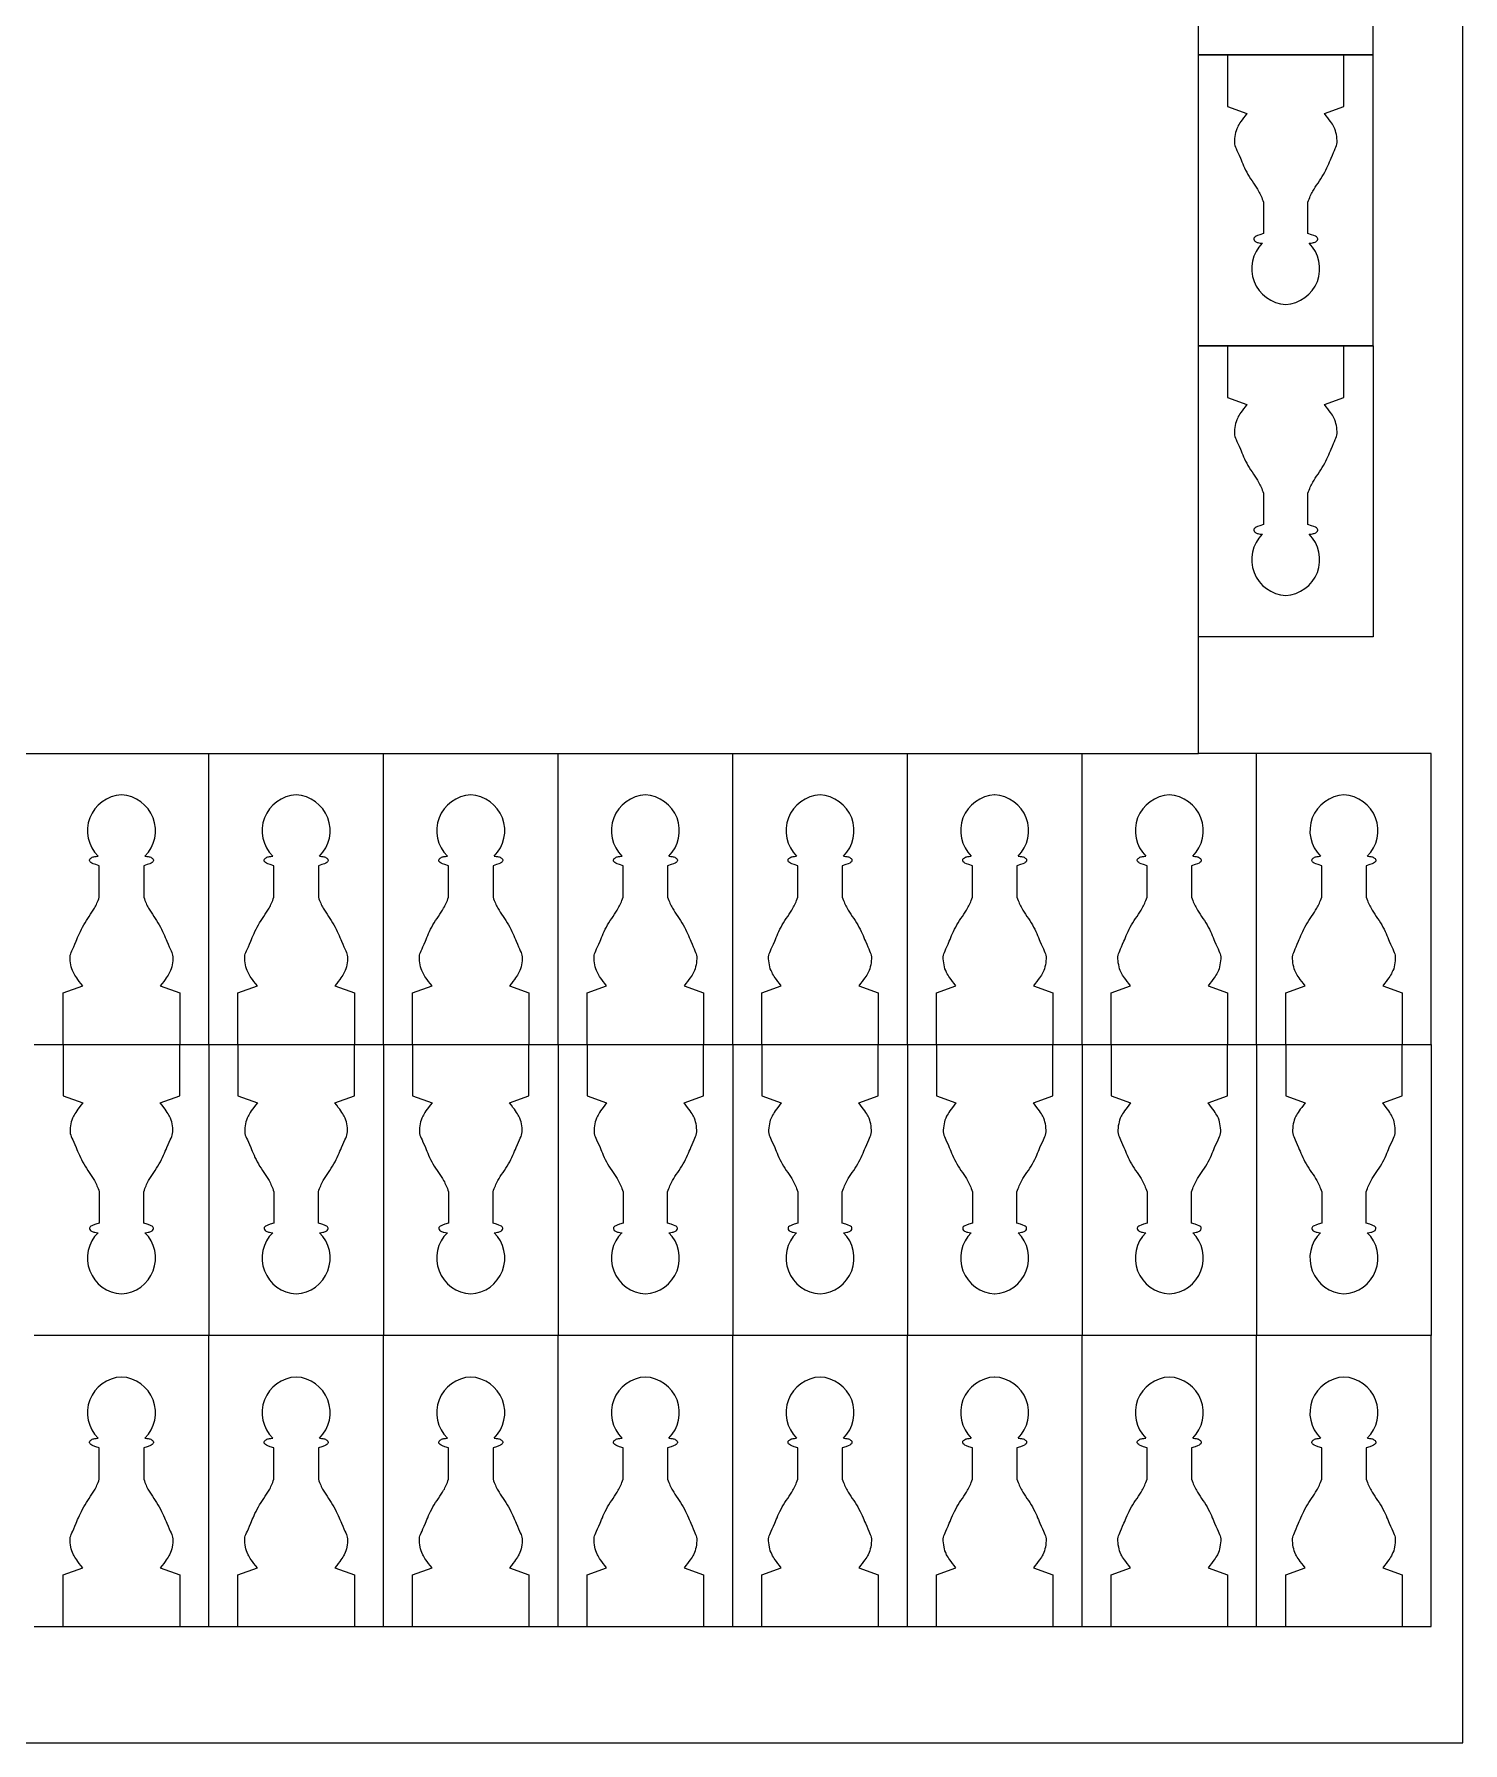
# Model space of a CAD drawing. Header units: millimetres. Extents: x -10 to 144, y -160 to 2.
# Drawn here: x 119.9 to 144.44, y -159.68 to -130.33 of the extents above; entities that cross this region are included whole.
import ezdxf

# ---------------------------------------------------------------- set-up
doc = ezdxf.new("R2010")
doc.units = ezdxf.units.MM
doc.header["$MEASUREMENT"] = 0
doc.layers.add('cut', color=1, linetype='Continuous', true_color=0xff0000)
doc.layers.add('Default', color=6, linetype='Continuous', true_color=0xff00e8)

msp = doc.modelspace()

# ---------------------------------------------------------------- linework, layer by layer
at = {"layer": 'cut'}
for p, q in [((139.903, -142.685), (139.903, -100.685)), ((142.903, -130.685), (142.903, -125.685)), ((142.903, -130.685), (139.903, -130.685)), ((139.903, -130.685), (142.903, -130.685)), ((140.403, -130.685), (140.403, -131.57)), ((142.903, -135.685), (142.903, -130.685)), ((140.403, -131.57), (140.737, -131.691)), ((142.068, -131.691), (142.403, -131.57)), ((141.021, -133.216), (141.021, -133.754)), ((141.785, -133.754), (141.785, -133.216)), ((142.903, -135.685), (139.903, -135.685)), ((139.903, -135.685), (142.903, -135.685)), ((140.403, -135.685), (140.403, -136.57)), ((142.903, -135.685), (142.903, -140.685)), ((140.403, -136.57), (140.737, -136.691)), ((142.068, -136.691), (142.403, -136.57)), ((141.021, -138.216), (141.021, -138.754)), ((141.785, -138.754), (141.785, -138.216)), ((142.903, -140.685), (139.903, -140.685)), ((97.903, -142.685), (139.903, -142.685)), ((122.903, -147.685), (122.903, -142.685)), ((125.903, -147.685), (125.903, -142.685)), ((128.903, -147.685), (128.903, -142.685)), ((131.903, -147.685), (131.903, -142.685)), ((134.903, -147.685), (134.903, -142.685)), ((137.903, -147.685), (137.903, -142.685)), ((143.903, -142.685), (140.903, -142.685)), ((140.903, -147.685), (140.903, -142.685)), ((143.903, -147.685), (143.903, -142.685)), ((121.021, -145.155), (121.021, -144.617)), ((121.785, -144.617), (121.785, -145.155)), ((124.021, -145.155), (124.021, -144.617)), ((124.785, -144.617), (124.785, -145.155)), ((127.021, -145.155), (127.021, -144.617)), ((127.785, -144.617), (127.785, -145.155)), ((130.021, -145.155), (130.021, -144.617)), ((130.785, -144.617), (130.785, -145.155)), ((133.021, -145.155), (133.021, -144.617)), ((133.785, -144.617), (133.785, -145.155)), ((136.021, -145.155), (136.021, -144.617)), ((136.785, -144.617), (136.785, -145.155)), ((139.021, -145.155), (139.021, -144.617)), ((139.785, -144.617), (139.785, -145.155)), ((142.021, -145.155), (142.021, -144.617)), ((142.785, -144.617), (142.785, -145.155)), ((120.403, -146.801), (120.737, -146.68)), ((122.068, -146.68), (122.403, -146.801)), ((123.403, -146.801), (123.737, -146.68)), ((125.068, -146.68), (125.403, -146.801)), ((126.403, -146.801), (126.737, -146.68)), ((128.068, -146.68), (128.403, -146.801)), ((129.403, -146.801), (129.737, -146.68)), ((131.068, -146.68), (131.403, -146.801)), ((132.403, -146.801), (132.737, -146.68)), ((134.068, -146.68), (134.403, -146.801)), ((135.403, -146.801), (135.737, -146.68)), ((137.068, -146.68), (137.403, -146.801)), ((138.403, -146.801), (138.737, -146.68)), ((140.068, -146.68), (140.403, -146.801)), ((141.403, -146.801), (141.737, -146.68)), ((143.068, -146.68), (143.403, -146.801)), ((120.403, -147.685), (120.403, -146.801)), ((123.403, -147.685), (123.403, -146.801)), ((126.403, -147.685), (126.403, -146.801)), ((129.403, -147.685), (129.403, -146.801)), ((132.403, -147.685), (132.403, -146.801)), ((135.403, -147.685), (135.403, -146.801)), ((138.403, -147.685), (138.403, -146.801)), ((141.403, -147.685), (141.403, -146.801)), ((119.903, -147.685), (122.903, -147.685)), ((120.403, -147.685), (120.403, -148.57)), ((122.903, -147.685), (122.903, -152.685)), ((122.903, -147.685), (125.903, -147.685)), ((123.403, -147.685), (123.403, -148.57)), ((125.903, -147.685), (125.903, -152.685)), ((125.903, -147.685), (128.903, -147.685)), ((126.403, -147.685), (126.403, -148.57)), ((128.903, -147.685), (128.903, -152.685)), ((128.903, -147.685), (131.903, -147.685)), ((129.403, -147.685), (129.403, -148.57)), ((131.903, -147.685), (131.903, -152.685)), ((131.903, -147.685), (134.903, -147.685)), ((132.403, -147.685), (132.403, -148.57)), ((134.903, -147.685), (134.903, -152.685)), ((134.903, -147.685), (137.903, -147.685)), ((135.403, -147.685), (135.403, -148.57)), ((137.903, -147.685), (137.903, -152.685)), ((137.903, -147.685), (140.903, -147.685)), ((138.403, -147.685), (138.403, -148.57)), ((140.903, -147.685), (140.903, -152.685)), ((140.903, -147.685), (143.903, -147.685)), ((141.403, -147.685), (141.403, -148.57)), ((143.903, -147.685), (143.903, -152.685)), ((120.403, -148.57), (120.737, -148.691)), ((122.068, -148.691), (122.403, -148.57)), ((123.403, -148.57), (123.737, -148.691)), ((125.068, -148.691), (125.403, -148.57)), ((126.403, -148.57), (126.737, -148.691)), ((128.068, -148.691), (128.403, -148.57)), ((129.403, -148.57), (129.737, -148.691)), ((131.068, -148.691), (131.403, -148.57)), ((132.403, -148.57), (132.737, -148.691)), ((134.068, -148.691), (134.403, -148.57)), ((135.403, -148.57), (135.737, -148.691)), ((137.068, -148.691), (137.403, -148.57)), ((138.403, -148.57), (138.737, -148.691)), ((140.068, -148.691), (140.403, -148.57)), ((141.403, -148.57), (141.737, -148.691)), ((143.068, -148.691), (143.403, -148.57)), ((121.021, -150.216), (121.021, -150.754)), ((121.785, -150.754), (121.785, -150.216)), ((124.021, -150.216), (124.021, -150.754)), ((124.785, -150.754), (124.785, -150.216)), ((127.021, -150.216), (127.021, -150.754)), ((127.785, -150.754), (127.785, -150.216)), ((130.021, -150.216), (130.021, -150.754)), ((130.785, -150.754), (130.785, -150.216)), ((133.021, -150.216), (133.021, -150.754)), ((133.785, -150.754), (133.785, -150.216)), ((136.021, -150.216), (136.021, -150.754)), ((136.785, -150.754), (136.785, -150.216)), ((139.021, -150.216), (139.021, -150.754)), ((139.785, -150.754), (139.785, -150.216)), ((142.021, -150.216), (142.021, -150.754)), ((142.785, -150.754), (142.785, -150.216)), ((122.903, -152.685), (119.903, -152.685)), ((122.903, -157.685), (122.903, -152.685)), ((125.903, -152.685), (122.903, -152.685)), ((125.903, -157.685), (125.903, -152.685)), ((128.903, -152.685), (125.903, -152.685)), ((128.903, -157.685), (128.903, -152.685)), ((131.903, -152.685), (128.903, -152.685)), ((131.903, -157.685), (131.903, -152.685)), ((134.903, -152.685), (131.903, -152.685)), ((134.903, -157.685), (134.903, -152.685)), ((137.903, -152.685), (134.903, -152.685)), ((137.903, -157.685), (137.903, -152.685)), ((140.903, -152.685), (137.903, -152.685)), ((140.903, -157.685), (140.903, -152.685)), ((143.903, -152.685), (140.903, -152.685)), ((143.903, -157.685), (143.903, -152.685)), ((121.021, -155.155), (121.021, -154.617)), ((121.785, -154.617), (121.785, -155.155)), ((124.021, -155.155), (124.021, -154.617)), ((124.785, -154.617), (124.785, -155.155)), ((127.021, -155.155), (127.021, -154.617)), ((127.785, -154.617), (127.785, -155.155)), ((130.021, -155.155), (130.021, -154.617)), ((130.785, -154.617), (130.785, -155.155)), ((133.021, -155.155), (133.021, -154.617)), ((133.785, -154.617), (133.785, -155.155)), ((136.021, -155.155), (136.021, -154.617)), ((136.785, -154.617), (136.785, -155.155)), ((139.021, -155.155), (139.021, -154.617)), ((139.785, -154.617), (139.785, -155.155)), ((142.021, -155.155), (142.021, -154.617)), ((142.785, -154.617), (142.785, -155.155)), ((120.403, -156.801), (120.737, -156.68)), ((122.068, -156.68), (122.403, -156.801)), ((123.403, -156.801), (123.737, -156.68)), ((125.068, -156.68), (125.403, -156.801)), ((126.403, -156.801), (126.737, -156.68)), ((128.068, -156.68), (128.403, -156.801)), ((129.403, -156.801), (129.737, -156.68)), ((131.068, -156.68), (131.403, -156.801)), ((132.403, -156.801), (132.737, -156.68)), ((134.068, -156.68), (134.403, -156.801)), ((135.403, -156.801), (135.737, -156.68)), ((137.068, -156.68), (137.403, -156.801)), ((138.403, -156.801), (138.737, -156.68)), ((140.068, -156.68), (140.403, -156.801)), ((141.403, -156.801), (141.737, -156.68)), ((143.068, -156.68), (143.403, -156.801)), ((120.403, -157.685), (120.403, -156.801)), ((123.403, -157.685), (123.403, -156.801)), ((126.403, -157.685), (126.403, -156.801)), ((129.403, -157.685), (129.403, -156.801)), ((132.403, -157.685), (132.403, -156.801)), ((135.403, -157.685), (135.403, -156.801)), ((138.403, -157.685), (138.403, -156.801)), ((141.403, -157.685), (141.403, -156.801)), ((119.903, -157.685), (122.903, -157.685)), ((122.903, -157.685), (125.903, -157.685)), ((125.903, -157.685), (128.903, -157.685)), ((128.903, -157.685), (131.903, -157.685)), ((131.903, -157.685), (134.903, -157.685)), ((134.903, -157.685), (137.903, -157.685)), ((137.903, -157.685), (140.903, -157.685)), ((140.903, -157.685), (143.903, -157.685))]:
    msp.add_line(p, q, dxfattribs=at)
msp.add_lwpolyline([(140.903, -142.685), (139.903, -142.685)], dxfattribs=at)
for centre, start, end in [((141.432, -134.357), 134.6403, 267.2251), ((141.373, -134.357), 272.7749, 45.3597), ((141.432, -139.357), 134.6403, 267.2251), ((141.373, -139.357), 272.7749, 45.3597), ((121.432, -144.013), 92.7749, 225.3597), ((121.373, -144.013), 314.6403, 87.2251), ((124.432, -144.013), 92.7749, 225.3597), ((124.373, -144.013), 314.6403, 87.2251), ((127.432, -144.013), 92.7749, 225.3597), ((127.373, -144.013), 314.6403, 87.2251), ((130.432, -144.013), 92.7749, 225.3597), ((130.373, -144.013), 314.6403, 87.2251), ((133.432, -144.013), 92.7749, 225.3597), ((133.373, -144.013), 314.6403, 87.2251), ((136.432, -144.013), 92.7749, 225.3597), ((136.373, -144.013), 314.6403, 87.2251), ((139.432, -144.013), 92.7749, 225.3597), ((139.373, -144.013), 314.6403, 87.2251), ((142.432, -144.013), 92.7749, 225.3597), ((142.373, -144.013), 314.6403, 87.2251), ((121.432, -151.357), 134.6403, 267.2251), ((121.373, -151.357), 272.7749, 45.3597), ((124.432, -151.357), 134.6403, 267.2251), ((124.373, -151.357), 272.7749, 45.3597), ((127.432, -151.357), 134.6403, 267.2251), ((127.373, -151.357), 272.7749, 45.3597), ((130.432, -151.357), 134.6403, 267.2251), ((130.373, -151.357), 272.7749, 45.3597), ((133.432, -151.357), 134.6403, 267.2251), ((133.373, -151.357), 272.7749, 45.3597), ((136.432, -151.357), 134.6403, 267.2251), ((136.373, -151.357), 272.7749, 45.3597), ((139.432, -151.357), 134.6403, 267.2251), ((139.373, -151.357), 272.7749, 45.3597), ((142.432, -151.357), 134.6403, 267.2251), ((142.373, -151.357), 272.7749, 45.3597), ((121.432, -154.013), 92.7749, 225.3597), ((121.373, -154.013), 314.6403, 87.2251), ((124.432, -154.013), 92.7749, 225.3597), ((124.373, -154.013), 314.6403, 87.2251), ((127.432, -154.013), 92.7749, 225.3597), ((127.373, -154.013), 314.6403, 87.2251), ((130.432, -154.013), 92.7749, 225.3597), ((130.373, -154.013), 314.6403, 87.2251), ((133.432, -154.013), 92.7749, 225.3597), ((133.373, -154.013), 314.6403, 87.2251), ((136.432, -154.013), 92.7749, 225.3597), ((136.373, -154.013), 314.6403, 87.2251), ((139.432, -154.013), 92.7749, 225.3597), ((139.373, -154.013), 314.6403, 87.2251), ((142.432, -154.013), 92.7749, 225.3597), ((142.373, -154.013), 314.6403, 87.2251)]:
    msp.add_arc(centre, 0.614, start, end, dxfattribs=at)
for points in [[(142.403, -131.57), (142.403, -131.275), (142.403, -130.98), (142.403, -130.685)], [(142.403, -136.57), (142.403, -136.275), (142.403, -135.98), (142.403, -135.685)], [(122.403, -146.801), (122.403, -147.096), (122.403, -147.391), (122.403, -147.685)], [(125.403, -146.801), (125.403, -147.096), (125.403, -147.391), (125.403, -147.685)], [(128.403, -146.801), (128.403, -147.096), (128.403, -147.391), (128.403, -147.685)], [(131.403, -146.801), (131.403, -147.096), (131.403, -147.391), (131.403, -147.685)], [(134.403, -146.801), (134.403, -147.096), (134.403, -147.391), (134.403, -147.685)], [(137.403, -146.801), (137.403, -147.096), (137.403, -147.391), (137.403, -147.685)], [(140.403, -146.801), (140.403, -147.096), (140.403, -147.391), (140.403, -147.685)], [(143.403, -146.801), (143.403, -147.096), (143.403, -147.391), (143.403, -147.685)], [(122.403, -148.57), (122.403, -148.275), (122.403, -147.98), (122.403, -147.685)], [(125.403, -148.57), (125.403, -148.275), (125.403, -147.98), (125.403, -147.685)], [(128.403, -148.57), (128.403, -148.275), (128.403, -147.98), (128.403, -147.685)], [(131.403, -148.57), (131.403, -148.275), (131.403, -147.98), (131.403, -147.685)], [(134.403, -148.57), (134.403, -148.275), (134.403, -147.98), (134.403, -147.685)], [(137.403, -148.57), (137.403, -148.275), (137.403, -147.98), (137.403, -147.685)], [(140.403, -148.57), (140.403, -148.275), (140.403, -147.98), (140.403, -147.685)], [(143.403, -148.57), (143.403, -148.275), (143.403, -147.98), (143.403, -147.685)], [(122.403, -156.801), (122.403, -157.096), (122.403, -157.391), (122.403, -157.685)], [(125.403, -156.801), (125.403, -157.096), (125.403, -157.391), (125.403, -157.685)], [(128.403, -156.801), (128.403, -157.096), (128.403, -157.391), (128.403, -157.685)], [(131.403, -156.801), (131.403, -157.096), (131.403, -157.391), (131.403, -157.685)], [(134.403, -156.801), (134.403, -157.096), (134.403, -157.391), (134.403, -157.685)], [(137.403, -156.801), (137.403, -157.096), (137.403, -157.391), (137.403, -157.685)], [(140.403, -156.801), (140.403, -157.096), (140.403, -157.391), (140.403, -157.685)], [(143.403, -156.801), (143.403, -157.096), (143.403, -157.391), (143.403, -157.685)]]:
    msp.add_open_spline(points, degree=3, dxfattribs=at)
for points, knots in [([(140.737, -131.691), (140.646, -131.803), (140.562, -131.932), (140.531, -132.042), (140.511, -132.202), (140.545, -132.283), (140.615, -132.432), (140.737, -132.741), (140.933, -132.997), (140.993, -133.137), (141.021, -133.216)], [-3.9101605, -3.9101605, -3.9101605, -3.9101605, -3.8073243, -3.7044881, -3.6016518, -3.4988156, -3.3959794, -3.2931432, -3.1903069, -3.1251306, -3.1251306, -3.1251306, -3.1251306]), ([(141.785, -133.216), (141.813, -133.137), (141.872, -132.997), (142.068, -132.741), (142.19, -132.432), (142.26, -132.283), (142.294, -132.202), (142.275, -132.042), (142.244, -131.932), (142.159, -131.803), (142.068, -131.691)], [-0.9294519, -0.9294519, -0.9294519, -0.9294519, -0.8642756, -0.7614394, -0.6586031, -0.5557669, -0.4529307, -0.3500945, -0.2472582, -0.144422, -0.144422, -0.144422, -0.144422]), ([(141.021, -133.754), (140.923, -133.785), (140.856, -133.812), (140.85, -133.857), (140.864, -133.878), (140.901, -133.906), (140.946, -133.915), (141.001, -133.92)], [-2.8916798, -2.8916798, -2.8916798, -2.8916798, -2.8481606, -2.79211, -2.7360594, -2.6800088, -2.6446475, -2.6446475, -2.6446475, -2.6446475]), ([(141.805, -133.92), (141.86, -133.915), (141.905, -133.906), (141.941, -133.878), (141.955, -133.857), (141.949, -133.812), (141.883, -133.785), (141.785, -133.754)], [-1.409935, -1.409935, -1.409935, -1.409935, -1.3745737, -1.3185231, -1.2624725, -1.2064219, -1.1629027, -1.1629027, -1.1629027, -1.1629027]), ([(140.737, -136.691), (140.646, -136.803), (140.562, -136.932), (140.531, -137.042), (140.511, -137.202), (140.545, -137.283), (140.615, -137.432), (140.737, -137.741), (140.933, -137.997), (140.993, -138.137), (141.021, -138.216)], [-3.9101605, -3.9101605, -3.9101605, -3.9101605, -3.8073243, -3.7044881, -3.6016518, -3.4988156, -3.3959794, -3.2931432, -3.1903069, -3.1251306, -3.1251306, -3.1251306, -3.1251306]), ([(141.785, -138.216), (141.813, -138.137), (141.872, -137.997), (142.068, -137.741), (142.19, -137.432), (142.26, -137.283), (142.294, -137.202), (142.275, -137.042), (142.244, -136.932), (142.159, -136.803), (142.068, -136.691)], [-0.9294519, -0.9294519, -0.9294519, -0.9294519, -0.8642756, -0.7614394, -0.6586031, -0.5557669, -0.4529307, -0.3500945, -0.2472582, -0.144422, -0.144422, -0.144422, -0.144422]), ([(141.021, -138.754), (140.923, -138.785), (140.856, -138.812), (140.85, -138.857), (140.864, -138.878), (140.901, -138.906), (140.946, -138.915), (141.001, -138.92)], [-2.8916798, -2.8916798, -2.8916798, -2.8916798, -2.8481606, -2.79211, -2.7360594, -2.6800088, -2.6446475, -2.6446475, -2.6446475, -2.6446475]), ([(141.805, -138.92), (141.86, -138.915), (141.905, -138.906), (141.941, -138.878), (141.955, -138.857), (141.949, -138.812), (141.883, -138.785), (141.785, -138.754)], [-1.409935, -1.409935, -1.409935, -1.409935, -1.3745737, -1.3185231, -1.2624725, -1.2064219, -1.1629027, -1.1629027, -1.1629027, -1.1629027]), ([(121.021, -144.617), (120.923, -144.586), (120.856, -144.559), (120.85, -144.514), (120.864, -144.493), (120.901, -144.465), (120.946, -144.455), (121.001, -144.451)], [-2.8916798, -2.8916798, -2.8916798, -2.8916798, -2.8481606, -2.79211, -2.7360594, -2.6800088, -2.6446475, -2.6446475, -2.6446475, -2.6446475]), ([(121.805, -144.451), (121.86, -144.455), (121.905, -144.465), (121.941, -144.493), (121.955, -144.514), (121.949, -144.559), (121.883, -144.586), (121.785, -144.617)], [-1.409935, -1.409935, -1.409935, -1.409935, -1.3745737, -1.3185231, -1.2624725, -1.2064219, -1.1629027, -1.1629027, -1.1629027, -1.1629027]), ([(124.021, -144.617), (123.923, -144.586), (123.856, -144.559), (123.85, -144.514), (123.864, -144.493), (123.901, -144.465), (123.946, -144.455), (124.001, -144.451)], [-2.8916798, -2.8916798, -2.8916798, -2.8916798, -2.8481606, -2.79211, -2.7360594, -2.6800088, -2.6446475, -2.6446475, -2.6446475, -2.6446475]), ([(124.805, -144.451), (124.86, -144.455), (124.905, -144.465), (124.941, -144.493), (124.955, -144.514), (124.949, -144.559), (124.883, -144.586), (124.785, -144.617)], [-1.409935, -1.409935, -1.409935, -1.409935, -1.3745737, -1.3185231, -1.2624725, -1.2064219, -1.1629027, -1.1629027, -1.1629027, -1.1629027]), ([(127.021, -144.617), (126.923, -144.586), (126.856, -144.559), (126.85, -144.514), (126.864, -144.493), (126.901, -144.465), (126.946, -144.455), (127.001, -144.451)], [-2.8916798, -2.8916798, -2.8916798, -2.8916798, -2.8481606, -2.79211, -2.7360594, -2.6800088, -2.6446475, -2.6446475, -2.6446475, -2.6446475]), ([(127.805, -144.451), (127.86, -144.455), (127.905, -144.465), (127.941, -144.493), (127.955, -144.514), (127.949, -144.559), (127.883, -144.586), (127.785, -144.617)], [-1.409935, -1.409935, -1.409935, -1.409935, -1.3745737, -1.3185231, -1.2624725, -1.2064219, -1.1629027, -1.1629027, -1.1629027, -1.1629027]), ([(130.021, -144.617), (129.923, -144.586), (129.856, -144.559), (129.85, -144.514), (129.864, -144.493), (129.901, -144.465), (129.946, -144.455), (130.001, -144.451)], [-2.8916798, -2.8916798, -2.8916798, -2.8916798, -2.8481606, -2.79211, -2.7360594, -2.6800088, -2.6446475, -2.6446475, -2.6446475, -2.6446475]), ([(130.805, -144.451), (130.86, -144.455), (130.905, -144.465), (130.941, -144.493), (130.955, -144.514), (130.949, -144.559), (130.883, -144.586), (130.785, -144.617)], [-1.409935, -1.409935, -1.409935, -1.409935, -1.3745737, -1.3185231, -1.2624725, -1.2064219, -1.1629027, -1.1629027, -1.1629027, -1.1629027]), ([(133.021, -144.617), (132.923, -144.586), (132.856, -144.559), (132.85, -144.514), (132.864, -144.493), (132.901, -144.465), (132.946, -144.455), (133.001, -144.451)], [-2.8916798, -2.8916798, -2.8916798, -2.8916798, -2.8481606, -2.79211, -2.7360594, -2.6800088, -2.6446475, -2.6446475, -2.6446475, -2.6446475]), ([(133.805, -144.451), (133.86, -144.455), (133.905, -144.465), (133.941, -144.493), (133.955, -144.514), (133.949, -144.559), (133.883, -144.586), (133.785, -144.617)], [-1.409935, -1.409935, -1.409935, -1.409935, -1.3745737, -1.3185231, -1.2624725, -1.2064219, -1.1629027, -1.1629027, -1.1629027, -1.1629027]), ([(136.021, -144.617), (135.923, -144.586), (135.856, -144.559), (135.85, -144.514), (135.864, -144.493), (135.901, -144.465), (135.946, -144.455), (136.001, -144.451)], [-2.8916798, -2.8916798, -2.8916798, -2.8916798, -2.8481606, -2.79211, -2.7360594, -2.6800088, -2.6446475, -2.6446475, -2.6446475, -2.6446475]), ([(136.805, -144.451), (136.86, -144.455), (136.905, -144.465), (136.941, -144.493), (136.955, -144.514), (136.949, -144.559), (136.883, -144.586), (136.785, -144.617)], [-1.409935, -1.409935, -1.409935, -1.409935, -1.3745737, -1.3185231, -1.2624725, -1.2064219, -1.1629027, -1.1629027, -1.1629027, -1.1629027]), ([(139.021, -144.617), (138.923, -144.586), (138.856, -144.559), (138.85, -144.514), (138.864, -144.493), (138.901, -144.465), (138.946, -144.455), (139.001, -144.451)], [-2.8916798, -2.8916798, -2.8916798, -2.8916798, -2.8481606, -2.79211, -2.7360594, -2.6800088, -2.6446475, -2.6446475, -2.6446475, -2.6446475]), ([(139.805, -144.451), (139.86, -144.455), (139.905, -144.465), (139.941, -144.493), (139.955, -144.514), (139.949, -144.559), (139.883, -144.586), (139.785, -144.617)], [-1.409935, -1.409935, -1.409935, -1.409935, -1.3745737, -1.3185231, -1.2624725, -1.2064219, -1.1629027, -1.1629027, -1.1629027, -1.1629027]), ([(142.021, -144.617), (141.923, -144.586), (141.856, -144.559), (141.85, -144.514), (141.864, -144.493), (141.901, -144.465), (141.946, -144.455), (142.001, -144.451)], [-2.8916798, -2.8916798, -2.8916798, -2.8916798, -2.8481606, -2.79211, -2.7360594, -2.6800088, -2.6446475, -2.6446475, -2.6446475, -2.6446475]), ([(142.805, -144.451), (142.86, -144.455), (142.905, -144.465), (142.941, -144.493), (142.955, -144.514), (142.949, -144.559), (142.883, -144.586), (142.785, -144.617)], [-1.409935, -1.409935, -1.409935, -1.409935, -1.3745737, -1.3185231, -1.2624725, -1.2064219, -1.1629027, -1.1629027, -1.1629027, -1.1629027]), ([(120.737, -146.68), (120.646, -146.568), (120.562, -146.438), (120.531, -146.329), (120.511, -146.169), (120.545, -146.088), (120.615, -145.939), (120.737, -145.63), (120.933, -145.374), (120.993, -145.234), (121.021, -145.155)], [-3.9101605, -3.9101605, -3.9101605, -3.9101605, -3.8073243, -3.7044881, -3.6016518, -3.4988156, -3.3959794, -3.2931432, -3.1903069, -3.1251306, -3.1251306, -3.1251306, -3.1251306]), ([(121.785, -145.155), (121.813, -145.234), (121.872, -145.374), (122.068, -145.63), (122.19, -145.939), (122.26, -146.088), (122.294, -146.169), (122.275, -146.329), (122.244, -146.438), (122.159, -146.568), (122.068, -146.68)], [-0.9294519, -0.9294519, -0.9294519, -0.9294519, -0.8642756, -0.7614394, -0.6586031, -0.5557669, -0.4529307, -0.3500945, -0.2472582, -0.144422, -0.144422, -0.144422, -0.144422]), ([(123.737, -146.68), (123.646, -146.568), (123.562, -146.438), (123.531, -146.329), (123.511, -146.169), (123.545, -146.088), (123.615, -145.939), (123.737, -145.63), (123.933, -145.374), (123.993, -145.234), (124.021, -145.155)], [-3.9101605, -3.9101605, -3.9101605, -3.9101605, -3.8073243, -3.7044881, -3.6016518, -3.4988156, -3.3959794, -3.2931432, -3.1903069, -3.1251306, -3.1251306, -3.1251306, -3.1251306]), ([(124.785, -145.155), (124.813, -145.234), (124.872, -145.374), (125.068, -145.63), (125.19, -145.939), (125.26, -146.088), (125.294, -146.169), (125.275, -146.329), (125.244, -146.438), (125.159, -146.568), (125.068, -146.68)], [-0.9294519, -0.9294519, -0.9294519, -0.9294519, -0.8642756, -0.7614394, -0.6586031, -0.5557669, -0.4529307, -0.3500945, -0.2472582, -0.144422, -0.144422, -0.144422, -0.144422]), ([(126.737, -146.68), (126.646, -146.568), (126.562, -146.438), (126.531, -146.329), (126.511, -146.169), (126.545, -146.088), (126.615, -145.939), (126.737, -145.63), (126.933, -145.374), (126.993, -145.234), (127.021, -145.155)], [-3.9101605, -3.9101605, -3.9101605, -3.9101605, -3.8073243, -3.7044881, -3.6016518, -3.4988156, -3.3959794, -3.2931432, -3.1903069, -3.1251306, -3.1251306, -3.1251306, -3.1251306]), ([(127.785, -145.155), (127.813, -145.234), (127.872, -145.374), (128.068, -145.63), (128.19, -145.939), (128.26, -146.088), (128.294, -146.169), (128.275, -146.329), (128.244, -146.438), (128.159, -146.568), (128.068, -146.68)], [-0.9294519, -0.9294519, -0.9294519, -0.9294519, -0.8642756, -0.7614394, -0.6586031, -0.5557669, -0.4529307, -0.3500945, -0.2472582, -0.144422, -0.144422, -0.144422, -0.144422]), ([(129.737, -146.68), (129.646, -146.568), (129.562, -146.438), (129.531, -146.329), (129.511, -146.169), (129.545, -146.088), (129.615, -145.939), (129.737, -145.63), (129.933, -145.374), (129.993, -145.234), (130.021, -145.155)], [-3.9101605, -3.9101605, -3.9101605, -3.9101605, -3.8073243, -3.7044881, -3.6016518, -3.4988156, -3.3959794, -3.2931432, -3.1903069, -3.1251306, -3.1251306, -3.1251306, -3.1251306]), ([(130.785, -145.155), (130.813, -145.234), (130.872, -145.374), (131.068, -145.63), (131.19, -145.939), (131.26, -146.088), (131.294, -146.169), (131.275, -146.329), (131.244, -146.438), (131.159, -146.568), (131.068, -146.68)], [-0.9294519, -0.9294519, -0.9294519, -0.9294519, -0.8642756, -0.7614394, -0.6586031, -0.5557669, -0.4529307, -0.3500945, -0.2472582, -0.144422, -0.144422, -0.144422, -0.144422]), ([(132.737, -146.68), (132.646, -146.568), (132.562, -146.438), (132.531, -146.329), (132.511, -146.169), (132.545, -146.088), (132.615, -145.939), (132.737, -145.63), (132.933, -145.374), (132.993, -145.234), (133.021, -145.155)], [-3.9101605, -3.9101605, -3.9101605, -3.9101605, -3.8073243, -3.7044881, -3.6016518, -3.4988156, -3.3959794, -3.2931432, -3.1903069, -3.1251306, -3.1251306, -3.1251306, -3.1251306]), ([(133.785, -145.155), (133.813, -145.234), (133.872, -145.374), (134.068, -145.63), (134.19, -145.939), (134.26, -146.088), (134.294, -146.169), (134.275, -146.329), (134.244, -146.438), (134.159, -146.568), (134.068, -146.68)], [-0.9294519, -0.9294519, -0.9294519, -0.9294519, -0.8642756, -0.7614394, -0.6586031, -0.5557669, -0.4529307, -0.3500945, -0.2472582, -0.144422, -0.144422, -0.144422, -0.144422]), ([(135.737, -146.68), (135.646, -146.568), (135.562, -146.438), (135.531, -146.329), (135.511, -146.169), (135.545, -146.088), (135.615, -145.939), (135.737, -145.63), (135.933, -145.374), (135.993, -145.234), (136.021, -145.155)], [-3.9101605, -3.9101605, -3.9101605, -3.9101605, -3.8073243, -3.7044881, -3.6016518, -3.4988156, -3.3959794, -3.2931432, -3.1903069, -3.1251306, -3.1251306, -3.1251306, -3.1251306]), ([(136.785, -145.155), (136.813, -145.234), (136.872, -145.374), (137.068, -145.63), (137.19, -145.939), (137.26, -146.088), (137.294, -146.169), (137.275, -146.329), (137.244, -146.438), (137.159, -146.568), (137.068, -146.68)], [-0.9294519, -0.9294519, -0.9294519, -0.9294519, -0.8642756, -0.7614394, -0.6586031, -0.5557669, -0.4529307, -0.3500945, -0.2472582, -0.144422, -0.144422, -0.144422, -0.144422]), ([(138.737, -146.68), (138.646, -146.568), (138.562, -146.438), (138.531, -146.329), (138.511, -146.169), (138.545, -146.088), (138.615, -145.939), (138.737, -145.63), (138.933, -145.374), (138.993, -145.234), (139.021, -145.155)], [-3.9101605, -3.9101605, -3.9101605, -3.9101605, -3.8073243, -3.7044881, -3.6016518, -3.4988156, -3.3959794, -3.2931432, -3.1903069, -3.1251306, -3.1251306, -3.1251306, -3.1251306]), ([(139.785, -145.155), (139.813, -145.234), (139.872, -145.374), (140.068, -145.63), (140.19, -145.939), (140.26, -146.088), (140.294, -146.169), (140.275, -146.329), (140.244, -146.438), (140.159, -146.568), (140.068, -146.68)], [-0.9294519, -0.9294519, -0.9294519, -0.9294519, -0.8642756, -0.7614394, -0.6586031, -0.5557669, -0.4529307, -0.3500945, -0.2472582, -0.144422, -0.144422, -0.144422, -0.144422]), ([(141.737, -146.68), (141.646, -146.568), (141.562, -146.438), (141.531, -146.329), (141.511, -146.169), (141.545, -146.088), (141.615, -145.939), (141.737, -145.63), (141.933, -145.374), (141.993, -145.234), (142.021, -145.155)], [-3.9101605, -3.9101605, -3.9101605, -3.9101605, -3.8073243, -3.7044881, -3.6016518, -3.4988156, -3.3959794, -3.2931432, -3.1903069, -3.1251306, -3.1251306, -3.1251306, -3.1251306]), ([(142.785, -145.155), (142.813, -145.234), (142.872, -145.374), (143.068, -145.63), (143.19, -145.939), (143.26, -146.088), (143.294, -146.169), (143.275, -146.329), (143.244, -146.438), (143.159, -146.568), (143.068, -146.68)], [-0.9294519, -0.9294519, -0.9294519, -0.9294519, -0.8642756, -0.7614394, -0.6586031, -0.5557669, -0.4529307, -0.3500945, -0.2472582, -0.144422, -0.144422, -0.144422, -0.144422]), ([(120.737, -148.691), (120.646, -148.803), (120.562, -148.932), (120.531, -149.042), (120.511, -149.202), (120.545, -149.283), (120.615, -149.432), (120.737, -149.741), (120.933, -149.997), (120.993, -150.137), (121.021, -150.216)], [-3.9101605, -3.9101605, -3.9101605, -3.9101605, -3.8073243, -3.7044881, -3.6016518, -3.4988156, -3.3959794, -3.2931432, -3.1903069, -3.1251306, -3.1251306, -3.1251306, -3.1251306]), ([(121.785, -150.216), (121.813, -150.137), (121.872, -149.997), (122.068, -149.741), (122.19, -149.432), (122.26, -149.283), (122.294, -149.202), (122.275, -149.042), (122.244, -148.932), (122.159, -148.803), (122.068, -148.691)], [-0.9294519, -0.9294519, -0.9294519, -0.9294519, -0.8642756, -0.7614394, -0.6586031, -0.5557669, -0.4529307, -0.3500945, -0.2472582, -0.144422, -0.144422, -0.144422, -0.144422]), ([(123.737, -148.691), (123.646, -148.803), (123.562, -148.932), (123.531, -149.042), (123.511, -149.202), (123.545, -149.283), (123.615, -149.432), (123.737, -149.741), (123.933, -149.997), (123.993, -150.137), (124.021, -150.216)], [-3.9101605, -3.9101605, -3.9101605, -3.9101605, -3.8073243, -3.7044881, -3.6016518, -3.4988156, -3.3959794, -3.2931432, -3.1903069, -3.1251306, -3.1251306, -3.1251306, -3.1251306]), ([(124.785, -150.216), (124.813, -150.137), (124.872, -149.997), (125.068, -149.741), (125.19, -149.432), (125.26, -149.283), (125.294, -149.202), (125.275, -149.042), (125.244, -148.932), (125.159, -148.803), (125.068, -148.691)], [-0.9294519, -0.9294519, -0.9294519, -0.9294519, -0.8642756, -0.7614394, -0.6586031, -0.5557669, -0.4529307, -0.3500945, -0.2472582, -0.144422, -0.144422, -0.144422, -0.144422]), ([(126.737, -148.691), (126.646, -148.803), (126.562, -148.932), (126.531, -149.042), (126.511, -149.202), (126.545, -149.283), (126.615, -149.432), (126.737, -149.741), (126.933, -149.997), (126.993, -150.137), (127.021, -150.216)], [-3.9101605, -3.9101605, -3.9101605, -3.9101605, -3.8073243, -3.7044881, -3.6016518, -3.4988156, -3.3959794, -3.2931432, -3.1903069, -3.1251306, -3.1251306, -3.1251306, -3.1251306]), ([(127.785, -150.216), (127.813, -150.137), (127.872, -149.997), (128.068, -149.741), (128.19, -149.432), (128.26, -149.283), (128.294, -149.202), (128.275, -149.042), (128.244, -148.932), (128.159, -148.803), (128.068, -148.691)], [-0.9294519, -0.9294519, -0.9294519, -0.9294519, -0.8642756, -0.7614394, -0.6586031, -0.5557669, -0.4529307, -0.3500945, -0.2472582, -0.144422, -0.144422, -0.144422, -0.144422]), ([(129.737, -148.691), (129.646, -148.803), (129.562, -148.932), (129.531, -149.042), (129.511, -149.202), (129.545, -149.283), (129.615, -149.432), (129.737, -149.741), (129.933, -149.997), (129.993, -150.137), (130.021, -150.216)], [-3.9101605, -3.9101605, -3.9101605, -3.9101605, -3.8073243, -3.7044881, -3.6016518, -3.4988156, -3.3959794, -3.2931432, -3.1903069, -3.1251306, -3.1251306, -3.1251306, -3.1251306]), ([(130.785, -150.216), (130.813, -150.137), (130.872, -149.997), (131.068, -149.741), (131.19, -149.432), (131.26, -149.283), (131.294, -149.202), (131.275, -149.042), (131.244, -148.932), (131.159, -148.803), (131.068, -148.691)], [-0.9294519, -0.9294519, -0.9294519, -0.9294519, -0.8642756, -0.7614394, -0.6586031, -0.5557669, -0.4529307, -0.3500945, -0.2472582, -0.144422, -0.144422, -0.144422, -0.144422]), ([(132.737, -148.691), (132.646, -148.803), (132.562, -148.932), (132.531, -149.042), (132.511, -149.202), (132.545, -149.283), (132.615, -149.432), (132.737, -149.741), (132.933, -149.997), (132.993, -150.137), (133.021, -150.216)], [-3.9101605, -3.9101605, -3.9101605, -3.9101605, -3.8073243, -3.7044881, -3.6016518, -3.4988156, -3.3959794, -3.2931432, -3.1903069, -3.1251306, -3.1251306, -3.1251306, -3.1251306]), ([(133.785, -150.216), (133.813, -150.137), (133.872, -149.997), (134.068, -149.741), (134.19, -149.432), (134.26, -149.283), (134.294, -149.202), (134.275, -149.042), (134.244, -148.932), (134.159, -148.803), (134.068, -148.691)], [-0.9294519, -0.9294519, -0.9294519, -0.9294519, -0.8642756, -0.7614394, -0.6586031, -0.5557669, -0.4529307, -0.3500945, -0.2472582, -0.144422, -0.144422, -0.144422, -0.144422]), ([(135.737, -148.691), (135.646, -148.803), (135.562, -148.932), (135.531, -149.042), (135.511, -149.202), (135.545, -149.283), (135.615, -149.432), (135.737, -149.741), (135.933, -149.997), (135.993, -150.137), (136.021, -150.216)], [-3.9101605, -3.9101605, -3.9101605, -3.9101605, -3.8073243, -3.7044881, -3.6016518, -3.4988156, -3.3959794, -3.2931432, -3.1903069, -3.1251306, -3.1251306, -3.1251306, -3.1251306]), ([(136.785, -150.216), (136.813, -150.137), (136.872, -149.997), (137.068, -149.741), (137.19, -149.432), (137.26, -149.283), (137.294, -149.202), (137.275, -149.042), (137.244, -148.932), (137.159, -148.803), (137.068, -148.691)], [-0.9294519, -0.9294519, -0.9294519, -0.9294519, -0.8642756, -0.7614394, -0.6586031, -0.5557669, -0.4529307, -0.3500945, -0.2472582, -0.144422, -0.144422, -0.144422, -0.144422]), ([(138.737, -148.691), (138.646, -148.803), (138.562, -148.932), (138.531, -149.042), (138.511, -149.202), (138.545, -149.283), (138.615, -149.432), (138.737, -149.741), (138.933, -149.997), (138.993, -150.137), (139.021, -150.216)], [-3.9101605, -3.9101605, -3.9101605, -3.9101605, -3.8073243, -3.7044881, -3.6016518, -3.4988156, -3.3959794, -3.2931432, -3.1903069, -3.1251306, -3.1251306, -3.1251306, -3.1251306]), ([(139.785, -150.216), (139.813, -150.137), (139.872, -149.997), (140.068, -149.741), (140.19, -149.432), (140.26, -149.283), (140.294, -149.202), (140.275, -149.042), (140.244, -148.932), (140.159, -148.803), (140.068, -148.691)], [-0.9294519, -0.9294519, -0.9294519, -0.9294519, -0.8642756, -0.7614394, -0.6586031, -0.5557669, -0.4529307, -0.3500945, -0.2472582, -0.144422, -0.144422, -0.144422, -0.144422]), ([(141.737, -148.691), (141.646, -148.803), (141.562, -148.932), (141.531, -149.042), (141.511, -149.202), (141.545, -149.283), (141.615, -149.432), (141.737, -149.741), (141.933, -149.997), (141.993, -150.137), (142.021, -150.216)], [-3.9101605, -3.9101605, -3.9101605, -3.9101605, -3.8073243, -3.7044881, -3.6016518, -3.4988156, -3.3959794, -3.2931432, -3.1903069, -3.1251306, -3.1251306, -3.1251306, -3.1251306]), ([(142.785, -150.216), (142.813, -150.137), (142.872, -149.997), (143.068, -149.741), (143.19, -149.432), (143.26, -149.283), (143.294, -149.202), (143.275, -149.042), (143.244, -148.932), (143.159, -148.803), (143.068, -148.691)], [-0.9294519, -0.9294519, -0.9294519, -0.9294519, -0.8642756, -0.7614394, -0.6586031, -0.5557669, -0.4529307, -0.3500945, -0.2472582, -0.144422, -0.144422, -0.144422, -0.144422]), ([(121.021, -150.754), (120.923, -150.785), (120.856, -150.812), (120.85, -150.857), (120.864, -150.878), (120.901, -150.906), (120.946, -150.915), (121.001, -150.92)], [-2.8916798, -2.8916798, -2.8916798, -2.8916798, -2.8481606, -2.79211, -2.7360594, -2.6800088, -2.6446475, -2.6446475, -2.6446475, -2.6446475]), ([(121.805, -150.92), (121.86, -150.915), (121.905, -150.906), (121.941, -150.878), (121.955, -150.857), (121.949, -150.812), (121.883, -150.785), (121.785, -150.754)], [-1.409935, -1.409935, -1.409935, -1.409935, -1.3745737, -1.3185231, -1.2624725, -1.2064219, -1.1629027, -1.1629027, -1.1629027, -1.1629027]), ([(124.021, -150.754), (123.923, -150.785), (123.856, -150.812), (123.85, -150.857), (123.864, -150.878), (123.901, -150.906), (123.946, -150.915), (124.001, -150.92)], [-2.8916798, -2.8916798, -2.8916798, -2.8916798, -2.8481606, -2.79211, -2.7360594, -2.6800088, -2.6446475, -2.6446475, -2.6446475, -2.6446475]), ([(124.805, -150.92), (124.86, -150.915), (124.905, -150.906), (124.941, -150.878), (124.955, -150.857), (124.949, -150.812), (124.883, -150.785), (124.785, -150.754)], [-1.409935, -1.409935, -1.409935, -1.409935, -1.3745737, -1.3185231, -1.2624725, -1.2064219, -1.1629027, -1.1629027, -1.1629027, -1.1629027]), ([(127.021, -150.754), (126.923, -150.785), (126.856, -150.812), (126.85, -150.857), (126.864, -150.878), (126.901, -150.906), (126.946, -150.915), (127.001, -150.92)], [-2.8916798, -2.8916798, -2.8916798, -2.8916798, -2.8481606, -2.79211, -2.7360594, -2.6800088, -2.6446475, -2.6446475, -2.6446475, -2.6446475]), ([(127.805, -150.92), (127.86, -150.915), (127.905, -150.906), (127.941, -150.878), (127.955, -150.857), (127.949, -150.812), (127.883, -150.785), (127.785, -150.754)], [-1.409935, -1.409935, -1.409935, -1.409935, -1.3745737, -1.3185231, -1.2624725, -1.2064219, -1.1629027, -1.1629027, -1.1629027, -1.1629027]), ([(130.021, -150.754), (129.923, -150.785), (129.856, -150.812), (129.85, -150.857), (129.864, -150.878), (129.901, -150.906), (129.946, -150.915), (130.001, -150.92)], [-2.8916798, -2.8916798, -2.8916798, -2.8916798, -2.8481606, -2.79211, -2.7360594, -2.6800088, -2.6446475, -2.6446475, -2.6446475, -2.6446475]), ([(130.805, -150.92), (130.86, -150.915), (130.905, -150.906), (130.941, -150.878), (130.955, -150.857), (130.949, -150.812), (130.883, -150.785), (130.785, -150.754)], [-1.409935, -1.409935, -1.409935, -1.409935, -1.3745737, -1.3185231, -1.2624725, -1.2064219, -1.1629027, -1.1629027, -1.1629027, -1.1629027]), ([(133.021, -150.754), (132.923, -150.785), (132.856, -150.812), (132.85, -150.857), (132.864, -150.878), (132.901, -150.906), (132.946, -150.915), (133.001, -150.92)], [-2.8916798, -2.8916798, -2.8916798, -2.8916798, -2.8481606, -2.79211, -2.7360594, -2.6800088, -2.6446475, -2.6446475, -2.6446475, -2.6446475]), ([(133.805, -150.92), (133.86, -150.915), (133.905, -150.906), (133.941, -150.878), (133.955, -150.857), (133.949, -150.812), (133.883, -150.785), (133.785, -150.754)], [-1.409935, -1.409935, -1.409935, -1.409935, -1.3745737, -1.3185231, -1.2624725, -1.2064219, -1.1629027, -1.1629027, -1.1629027, -1.1629027]), ([(136.021, -150.754), (135.923, -150.785), (135.856, -150.812), (135.85, -150.857), (135.864, -150.878), (135.901, -150.906), (135.946, -150.915), (136.001, -150.92)], [-2.8916798, -2.8916798, -2.8916798, -2.8916798, -2.8481606, -2.79211, -2.7360594, -2.6800088, -2.6446475, -2.6446475, -2.6446475, -2.6446475]), ([(136.805, -150.92), (136.86, -150.915), (136.905, -150.906), (136.941, -150.878), (136.955, -150.857), (136.949, -150.812), (136.883, -150.785), (136.785, -150.754)], [-1.409935, -1.409935, -1.409935, -1.409935, -1.3745737, -1.3185231, -1.2624725, -1.2064219, -1.1629027, -1.1629027, -1.1629027, -1.1629027]), ([(139.021, -150.754), (138.923, -150.785), (138.856, -150.812), (138.85, -150.857), (138.864, -150.878), (138.901, -150.906), (138.946, -150.915), (139.001, -150.92)], [-2.8916798, -2.8916798, -2.8916798, -2.8916798, -2.8481606, -2.79211, -2.7360594, -2.6800088, -2.6446475, -2.6446475, -2.6446475, -2.6446475]), ([(139.805, -150.92), (139.86, -150.915), (139.905, -150.906), (139.941, -150.878), (139.955, -150.857), (139.949, -150.812), (139.883, -150.785), (139.785, -150.754)], [-1.409935, -1.409935, -1.409935, -1.409935, -1.3745737, -1.3185231, -1.2624725, -1.2064219, -1.1629027, -1.1629027, -1.1629027, -1.1629027]), ([(142.021, -150.754), (141.923, -150.785), (141.856, -150.812), (141.85, -150.857), (141.864, -150.878), (141.901, -150.906), (141.946, -150.915), (142.001, -150.92)], [-2.8916798, -2.8916798, -2.8916798, -2.8916798, -2.8481606, -2.79211, -2.7360594, -2.6800088, -2.6446475, -2.6446475, -2.6446475, -2.6446475]), ([(142.805, -150.92), (142.86, -150.915), (142.905, -150.906), (142.941, -150.878), (142.955, -150.857), (142.949, -150.812), (142.883, -150.785), (142.785, -150.754)], [-1.409935, -1.409935, -1.409935, -1.409935, -1.3745737, -1.3185231, -1.2624725, -1.2064219, -1.1629027, -1.1629027, -1.1629027, -1.1629027]), ([(121.021, -154.617), (120.923, -154.586), (120.856, -154.559), (120.85, -154.514), (120.864, -154.493), (120.901, -154.465), (120.946, -154.455), (121.001, -154.451)], [-2.8916798, -2.8916798, -2.8916798, -2.8916798, -2.8481606, -2.79211, -2.7360594, -2.6800088, -2.6446475, -2.6446475, -2.6446475, -2.6446475]), ([(121.805, -154.451), (121.86, -154.455), (121.905, -154.465), (121.941, -154.493), (121.955, -154.514), (121.949, -154.559), (121.883, -154.586), (121.785, -154.617)], [-1.409935, -1.409935, -1.409935, -1.409935, -1.3745737, -1.3185231, -1.2624725, -1.2064219, -1.1629027, -1.1629027, -1.1629027, -1.1629027]), ([(124.021, -154.617), (123.923, -154.586), (123.856, -154.559), (123.85, -154.514), (123.864, -154.493), (123.901, -154.465), (123.946, -154.455), (124.001, -154.451)], [-2.8916798, -2.8916798, -2.8916798, -2.8916798, -2.8481606, -2.79211, -2.7360594, -2.6800088, -2.6446475, -2.6446475, -2.6446475, -2.6446475]), ([(124.805, -154.451), (124.86, -154.455), (124.905, -154.465), (124.941, -154.493), (124.955, -154.514), (124.949, -154.559), (124.883, -154.586), (124.785, -154.617)], [-1.409935, -1.409935, -1.409935, -1.409935, -1.3745737, -1.3185231, -1.2624725, -1.2064219, -1.1629027, -1.1629027, -1.1629027, -1.1629027]), ([(127.021, -154.617), (126.923, -154.586), (126.856, -154.559), (126.85, -154.514), (126.864, -154.493), (126.901, -154.465), (126.946, -154.455), (127.001, -154.451)], [-2.8916798, -2.8916798, -2.8916798, -2.8916798, -2.8481606, -2.79211, -2.7360594, -2.6800088, -2.6446475, -2.6446475, -2.6446475, -2.6446475]), ([(127.805, -154.451), (127.86, -154.455), (127.905, -154.465), (127.941, -154.493), (127.955, -154.514), (127.949, -154.559), (127.883, -154.586), (127.785, -154.617)], [-1.409935, -1.409935, -1.409935, -1.409935, -1.3745737, -1.3185231, -1.2624725, -1.2064219, -1.1629027, -1.1629027, -1.1629027, -1.1629027]), ([(130.021, -154.617), (129.923, -154.586), (129.856, -154.559), (129.85, -154.514), (129.864, -154.493), (129.901, -154.465), (129.946, -154.455), (130.001, -154.451)], [-2.8916798, -2.8916798, -2.8916798, -2.8916798, -2.8481606, -2.79211, -2.7360594, -2.6800088, -2.6446475, -2.6446475, -2.6446475, -2.6446475]), ([(130.805, -154.451), (130.86, -154.455), (130.905, -154.465), (130.941, -154.493), (130.955, -154.514), (130.949, -154.559), (130.883, -154.586), (130.785, -154.617)], [-1.409935, -1.409935, -1.409935, -1.409935, -1.3745737, -1.3185231, -1.2624725, -1.2064219, -1.1629027, -1.1629027, -1.1629027, -1.1629027]), ([(133.021, -154.617), (132.923, -154.586), (132.856, -154.559), (132.85, -154.514), (132.864, -154.493), (132.901, -154.465), (132.946, -154.455), (133.001, -154.451)], [-2.8916798, -2.8916798, -2.8916798, -2.8916798, -2.8481606, -2.79211, -2.7360594, -2.6800088, -2.6446475, -2.6446475, -2.6446475, -2.6446475]), ([(133.805, -154.451), (133.86, -154.455), (133.905, -154.465), (133.941, -154.493), (133.955, -154.514), (133.949, -154.559), (133.883, -154.586), (133.785, -154.617)], [-1.409935, -1.409935, -1.409935, -1.409935, -1.3745737, -1.3185231, -1.2624725, -1.2064219, -1.1629027, -1.1629027, -1.1629027, -1.1629027]), ([(136.021, -154.617), (135.923, -154.586), (135.856, -154.559), (135.85, -154.514), (135.864, -154.493), (135.901, -154.465), (135.946, -154.455), (136.001, -154.451)], [-2.8916798, -2.8916798, -2.8916798, -2.8916798, -2.8481606, -2.79211, -2.7360594, -2.6800088, -2.6446475, -2.6446475, -2.6446475, -2.6446475]), ([(136.805, -154.451), (136.86, -154.455), (136.905, -154.465), (136.941, -154.493), (136.955, -154.514), (136.949, -154.559), (136.883, -154.586), (136.785, -154.617)], [-1.409935, -1.409935, -1.409935, -1.409935, -1.3745737, -1.3185231, -1.2624725, -1.2064219, -1.1629027, -1.1629027, -1.1629027, -1.1629027]), ([(139.021, -154.617), (138.923, -154.586), (138.856, -154.559), (138.85, -154.514), (138.864, -154.493), (138.901, -154.465), (138.946, -154.455), (139.001, -154.451)], [-2.8916798, -2.8916798, -2.8916798, -2.8916798, -2.8481606, -2.79211, -2.7360594, -2.6800088, -2.6446475, -2.6446475, -2.6446475, -2.6446475]), ([(139.805, -154.451), (139.86, -154.455), (139.905, -154.465), (139.941, -154.493), (139.955, -154.514), (139.949, -154.559), (139.883, -154.586), (139.785, -154.617)], [-1.409935, -1.409935, -1.409935, -1.409935, -1.3745737, -1.3185231, -1.2624725, -1.2064219, -1.1629027, -1.1629027, -1.1629027, -1.1629027]), ([(142.021, -154.617), (141.923, -154.586), (141.856, -154.559), (141.85, -154.514), (141.864, -154.493), (141.901, -154.465), (141.946, -154.455), (142.001, -154.451)], [-2.8916798, -2.8916798, -2.8916798, -2.8916798, -2.8481606, -2.79211, -2.7360594, -2.6800088, -2.6446475, -2.6446475, -2.6446475, -2.6446475]), ([(142.805, -154.451), (142.86, -154.455), (142.905, -154.465), (142.941, -154.493), (142.955, -154.514), (142.949, -154.559), (142.883, -154.586), (142.785, -154.617)], [-1.409935, -1.409935, -1.409935, -1.409935, -1.3745737, -1.3185231, -1.2624725, -1.2064219, -1.1629027, -1.1629027, -1.1629027, -1.1629027]), ([(120.737, -156.68), (120.646, -156.568), (120.562, -156.438), (120.531, -156.329), (120.511, -156.169), (120.545, -156.088), (120.615, -155.939), (120.737, -155.63), (120.933, -155.374), (120.993, -155.234), (121.021, -155.155)], [-3.9101605, -3.9101605, -3.9101605, -3.9101605, -3.8073243, -3.7044881, -3.6016518, -3.4988156, -3.3959794, -3.2931432, -3.1903069, -3.1251306, -3.1251306, -3.1251306, -3.1251306]), ([(121.785, -155.155), (121.813, -155.234), (121.872, -155.374), (122.068, -155.63), (122.19, -155.939), (122.26, -156.088), (122.294, -156.169), (122.275, -156.329), (122.244, -156.438), (122.159, -156.568), (122.068, -156.68)], [-0.9294519, -0.9294519, -0.9294519, -0.9294519, -0.8642756, -0.7614394, -0.6586031, -0.5557669, -0.4529307, -0.3500945, -0.2472582, -0.144422, -0.144422, -0.144422, -0.144422]), ([(123.737, -156.68), (123.646, -156.568), (123.562, -156.438), (123.531, -156.329), (123.511, -156.169), (123.545, -156.088), (123.615, -155.939), (123.737, -155.63), (123.933, -155.374), (123.993, -155.234), (124.021, -155.155)], [-3.9101605, -3.9101605, -3.9101605, -3.9101605, -3.8073243, -3.7044881, -3.6016518, -3.4988156, -3.3959794, -3.2931432, -3.1903069, -3.1251306, -3.1251306, -3.1251306, -3.1251306]), ([(124.785, -155.155), (124.813, -155.234), (124.872, -155.374), (125.068, -155.63), (125.19, -155.939), (125.26, -156.088), (125.294, -156.169), (125.275, -156.329), (125.244, -156.438), (125.159, -156.568), (125.068, -156.68)], [-0.9294519, -0.9294519, -0.9294519, -0.9294519, -0.8642756, -0.7614394, -0.6586031, -0.5557669, -0.4529307, -0.3500945, -0.2472582, -0.144422, -0.144422, -0.144422, -0.144422]), ([(126.737, -156.68), (126.646, -156.568), (126.562, -156.438), (126.531, -156.329), (126.511, -156.169), (126.545, -156.088), (126.615, -155.939), (126.737, -155.63), (126.933, -155.374), (126.993, -155.234), (127.021, -155.155)], [-3.9101605, -3.9101605, -3.9101605, -3.9101605, -3.8073243, -3.7044881, -3.6016518, -3.4988156, -3.3959794, -3.2931432, -3.1903069, -3.1251306, -3.1251306, -3.1251306, -3.1251306]), ([(127.785, -155.155), (127.813, -155.234), (127.872, -155.374), (128.068, -155.63), (128.19, -155.939), (128.26, -156.088), (128.294, -156.169), (128.275, -156.329), (128.244, -156.438), (128.159, -156.568), (128.068, -156.68)], [-0.9294519, -0.9294519, -0.9294519, -0.9294519, -0.8642756, -0.7614394, -0.6586031, -0.5557669, -0.4529307, -0.3500945, -0.2472582, -0.144422, -0.144422, -0.144422, -0.144422]), ([(129.737, -156.68), (129.646, -156.568), (129.562, -156.438), (129.531, -156.329), (129.511, -156.169), (129.545, -156.088), (129.615, -155.939), (129.737, -155.63), (129.933, -155.374), (129.993, -155.234), (130.021, -155.155)], [-3.9101605, -3.9101605, -3.9101605, -3.9101605, -3.8073243, -3.7044881, -3.6016518, -3.4988156, -3.3959794, -3.2931432, -3.1903069, -3.1251306, -3.1251306, -3.1251306, -3.1251306]), ([(130.785, -155.155), (130.813, -155.234), (130.872, -155.374), (131.068, -155.63), (131.19, -155.939), (131.26, -156.088), (131.294, -156.169), (131.275, -156.329), (131.244, -156.438), (131.159, -156.568), (131.068, -156.68)], [-0.9294519, -0.9294519, -0.9294519, -0.9294519, -0.8642756, -0.7614394, -0.6586031, -0.5557669, -0.4529307, -0.3500945, -0.2472582, -0.144422, -0.144422, -0.144422, -0.144422]), ([(132.737, -156.68), (132.646, -156.568), (132.562, -156.438), (132.531, -156.329), (132.511, -156.169), (132.545, -156.088), (132.615, -155.939), (132.737, -155.63), (132.933, -155.374), (132.993, -155.234), (133.021, -155.155)], [-3.9101605, -3.9101605, -3.9101605, -3.9101605, -3.8073243, -3.7044881, -3.6016518, -3.4988156, -3.3959794, -3.2931432, -3.1903069, -3.1251306, -3.1251306, -3.1251306, -3.1251306]), ([(133.785, -155.155), (133.813, -155.234), (133.872, -155.374), (134.068, -155.63), (134.19, -155.939), (134.26, -156.088), (134.294, -156.169), (134.275, -156.329), (134.244, -156.438), (134.159, -156.568), (134.068, -156.68)], [-0.9294519, -0.9294519, -0.9294519, -0.9294519, -0.8642756, -0.7614394, -0.6586031, -0.5557669, -0.4529307, -0.3500945, -0.2472582, -0.144422, -0.144422, -0.144422, -0.144422]), ([(135.737, -156.68), (135.646, -156.568), (135.562, -156.438), (135.531, -156.329), (135.511, -156.169), (135.545, -156.088), (135.615, -155.939), (135.737, -155.63), (135.933, -155.374), (135.993, -155.234), (136.021, -155.155)], [-3.9101605, -3.9101605, -3.9101605, -3.9101605, -3.8073243, -3.7044881, -3.6016518, -3.4988156, -3.3959794, -3.2931432, -3.1903069, -3.1251306, -3.1251306, -3.1251306, -3.1251306]), ([(136.785, -155.155), (136.813, -155.234), (136.872, -155.374), (137.068, -155.63), (137.19, -155.939), (137.26, -156.088), (137.294, -156.169), (137.275, -156.329), (137.244, -156.438), (137.159, -156.568), (137.068, -156.68)], [-0.9294519, -0.9294519, -0.9294519, -0.9294519, -0.8642756, -0.7614394, -0.6586031, -0.5557669, -0.4529307, -0.3500945, -0.2472582, -0.144422, -0.144422, -0.144422, -0.144422]), ([(138.737, -156.68), (138.646, -156.568), (138.562, -156.438), (138.531, -156.329), (138.511, -156.169), (138.545, -156.088), (138.615, -155.939), (138.737, -155.63), (138.933, -155.374), (138.993, -155.234), (139.021, -155.155)], [-3.9101605, -3.9101605, -3.9101605, -3.9101605, -3.8073243, -3.7044881, -3.6016518, -3.4988156, -3.3959794, -3.2931432, -3.1903069, -3.1251306, -3.1251306, -3.1251306, -3.1251306]), ([(139.785, -155.155), (139.813, -155.234), (139.872, -155.374), (140.068, -155.63), (140.19, -155.939), (140.26, -156.088), (140.294, -156.169), (140.275, -156.329), (140.244, -156.438), (140.159, -156.568), (140.068, -156.68)], [-0.9294519, -0.9294519, -0.9294519, -0.9294519, -0.8642756, -0.7614394, -0.6586031, -0.5557669, -0.4529307, -0.3500945, -0.2472582, -0.144422, -0.144422, -0.144422, -0.144422]), ([(141.737, -156.68), (141.646, -156.568), (141.562, -156.438), (141.531, -156.329), (141.511, -156.169), (141.545, -156.088), (141.615, -155.939), (141.737, -155.63), (141.933, -155.374), (141.993, -155.234), (142.021, -155.155)], [-3.9101605, -3.9101605, -3.9101605, -3.9101605, -3.8073243, -3.7044881, -3.6016518, -3.4988156, -3.3959794, -3.2931432, -3.1903069, -3.1251306, -3.1251306, -3.1251306, -3.1251306]), ([(142.785, -155.155), (142.813, -155.234), (142.872, -155.374), (143.068, -155.63), (143.19, -155.939), (143.26, -156.088), (143.294, -156.169), (143.275, -156.329), (143.244, -156.438), (143.159, -156.568), (143.068, -156.68)], [-0.9294519, -0.9294519, -0.9294519, -0.9294519, -0.8642756, -0.7614394, -0.6586031, -0.5557669, -0.4529307, -0.3500945, -0.2472582, -0.144422, -0.144422, -0.144422, -0.144422])]:
    msp.add_open_spline(points, degree=3, knots=knots, dxfattribs=at)
at = {"layer": 'Default'}
msp.add_lwpolyline([(54.445, -159.685), (144.445, -159.685), (144.445, -99.685), (54.445, -99.685)], close=True, dxfattribs=at)

doc.saveas('drawing.dxf')
